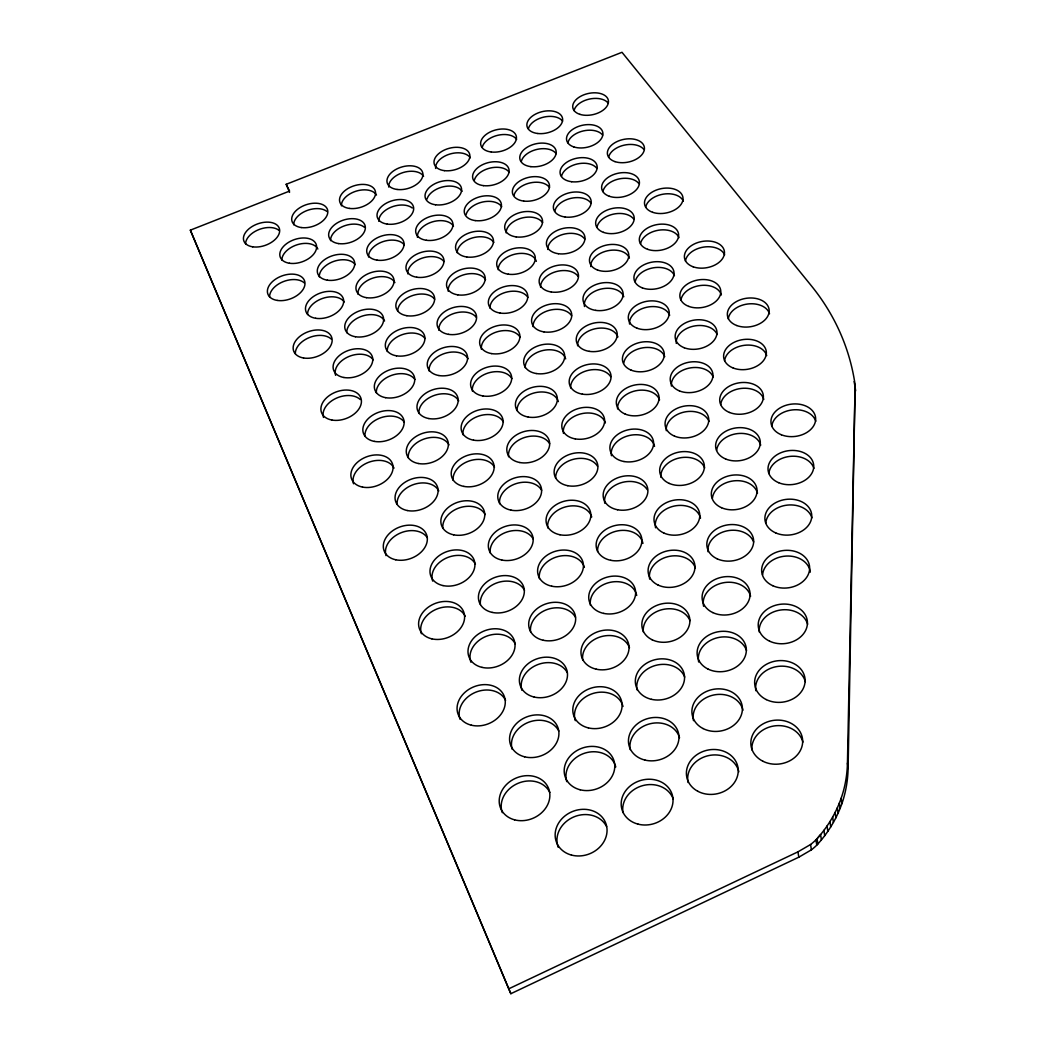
<?xml version="1.0" encoding="UTF-8"?>
<svg xmlns="http://www.w3.org/2000/svg" width="1046" height="1046" viewBox="0 0 1046 1046"><rect width="100%" height="100%" fill="white"/><g stroke="black" fill="none" stroke-linecap="round" stroke-linejoin="round"><path stroke-width="1.5" d="M855.131 384.954L848.097 768.548A151.84 129.926 -12.1 0 1 842.984 800.399C837.689 817.004 828.628 832.394 816.769 845.155A55.726 48.704 -6.3 0 1 811.395 849.836L798.817 857.184L510.853 993.7L508.735 988.823L797.928 851.862L810.572 844.514A55.948 48.783 -6.4 0 0 815.958 839.82C829.36 825.451 839.271 807.695 844.044 788.606A152.428 130.109 -12.2 0 0 847.443 763.057L855.131 384.954A390.459 278.354 -17.7 0 0 811.356 285.793L621.991 52.3L286.199 184.305L289.546 192.386M817.593 838.121L820.6 834.564L821.398 839.925M508.735 988.823L190.346 230.159L289.585 191.078L286.199 184.305M190.346 230.159L510.853 993.7M797.928 851.862L798.817 857.184M810.572 844.514L811.395 849.836M815.958 839.82L816.769 845.155M817.07 838.696L817.867 844.044M823.934 830.328L824.706 835.689M827.059 825.987L827.817 831.361M829.975 821.541L830.72 826.928M832.655 817.018L833.401 822.418M835.126 812.428L835.859 817.828M837.375 807.76L838.094 813.173M839.389 803.04L840.095 808.453M841.18 798.268L841.873 803.694M847.443 763.057L848.097 768.548M854.111 381.594A389.177 278.288 -17.7 0 1 855.654 390.812M574.058 110.641A18.096 10.826 -12.3 0 1 589.303 99.095A18.096 10.826 -12.3 0 1 608.118 103.057M528.387 128.75A18.161 10.931 -13.3 0 1 543.907 117.074A18.161 10.931 -13.3 0 1 562.565 121.153M482.324 147.028A18.227 11.022 -14.3 0 1 498.144 135.209A18.227 11.022 -14.3 0 1 516.619 139.406M435.633 168.445A18.318 11.114 -15.4 0 1 449.688 154.102A18.318 11.114 -15.4 0 1 470.295 157.802M388.72 187.064A18.41 11.192 -16.4 0 1 403.141 172.538A18.41 11.192 -16.4 0 1 423.578 176.356M341.414 205.853A18.514 11.271 -17.5 0 1 356.202 191.13A18.514 11.271 -17.5 0 1 376.482 195.066M293.691 224.785A18.645 11.336 -18.6 0 1 306.583 210.691A18.645 11.336 -18.6 0 1 327.019 211.554M245.575 243.888A18.776 11.401 -19.7 0 1 258.833 229.597A18.776 11.401 -19.7 0 1 279.19 230.551M269.567 296.855A19.429 12.238 -19.9 0 1 283.126 281.701A19.429 12.238 -19.9 0 1 304.294 282.878M281.871 260.114A19.024 11.781 -19.2 0 1 297.43 244.672A19.024 11.781 -19.2 0 1 317.853 249.013M330.562 240.645A18.893 11.702 -18.1 0 1 343.402 226.224A18.893 11.702 -18.1 0 1 364.283 227.178M319.291 276.837A19.299 12.16 -18.7 0 1 334.027 261.304A19.299 12.16 -18.7 0 1 355.222 264.625M368.571 257.002A19.168 12.081 -17.5 0 1 382.914 241.665A19.168 12.081 -17.5 0 1 404.266 244.882M417.432 237.337A19.05 12.003 -16.3 0 1 432.155 221.948A19.05 12.003 -16.3 0 1 453.48 226.184M378.848 221.36A18.776 11.624 -16.9 0 1 391.309 207.121A18.776 11.624 -16.9 0 1 412.281 207.997M426.99 199.106A18.671 11.545 -15.8 0 1 443.452 186.75A18.671 11.545 -15.8 0 1 462.057 191.34M474.361 180.187A18.593 11.454 -14.7 0 1 490.522 167.975A18.593 11.454 -14.7 0 1 509.31 172.433M466.071 214.652A18.959 11.911 -15.1 0 1 482.585 202.022A18.959 11.911 -15.1 0 1 501.701 206.768M514.004 195.367A18.867 11.807 -13.9 0 1 530.204 182.906A18.867 11.807 -13.9 0 1 549.503 187.509M521.326 161.424A18.501 11.349 -13.6 0 1 537.186 149.356A18.501 11.349 -13.6 0 1 556.158 153.697M567.913 142.818A18.436 11.258 -12.5 0 1 583.472 130.894A18.436 11.258 -12.5 0 1 602.627 135.117M608.628 157.318A18.736 11.584 -11.7 0 1 624.227 145.146A18.736 11.584 -11.7 0 1 643.891 149.5M561.519 176.264A18.802 11.702 -12.8 0 1 577.418 163.934A18.802 11.702 -12.8 0 1 596.9 168.432M602.941 191.562A19.103 12.055 -11.9 0 1 618.879 178.971A19.103 12.055 -11.9 0 1 638.897 183.612M554.877 211.031A19.168 12.173 -13 0 1 571.116 198.295A19.168 12.173 -13 0 1 590.951 203.068M506.146 232.879A19.246 12.277 -14.3 0 1 521.313 218.183A19.246 12.277 -14.3 0 1 542.586 222.68M457.167 252.74A19.338 12.382 -15.5 0 1 472.714 237.847A19.338 12.382 -15.5 0 1 493.804 242.476M407.783 273.869A19.443 12.487 -16.8 0 1 422.061 258.179A19.443 12.487 -16.8 0 1 443.949 261.526M357.889 294.096A19.573 12.565 -18.1 0 1 373.396 277.935A19.573 12.565 -18.1 0 1 394.904 282.603M307.55 314.506A19.704 12.644 -19.4 0 1 322.678 298.385A19.704 12.644 -19.4 0 1 344.239 301.967M295.325 353.731A20.149 13.167 -20.2 0 1 309.211 337.61A20.149 13.167 -20.2 0 1 331.255 339.048M346.762 332.72A19.992 13.088 -18.8 0 1 362.674 315.944A19.992 13.088 -18.8 0 1 384.562 320.939M397.702 310.754A19.861 12.997 -17.4 0 1 413.196 295.351A19.861 12.997 -17.4 0 1 434.665 299.234M448.237 291.272A19.743 12.892 -16 0 1 463.273 274.941A19.743 12.892 -16 0 1 485.566 279.648M498.197 269.711A19.639 12.787 -14.7 0 1 515.39 254.06A19.639 12.787 -14.7 0 1 536.35 261.317M547.777 249.471A19.547 12.67 -13.4 0 1 562.918 234.435A19.547 12.67 -13.4 0 1 584.766 239.103M597.031 227.178A19.482 12.552 -12.1 0 1 613.309 214.155A19.482 12.552 -12.1 0 1 633.706 219.098M645.67 207.33A19.416 12.421 -10.9 0 1 663.295 194.151A19.416 12.421 -10.9 0 1 683.352 201.198M640.531 243.849A19.809 12.944 -11 0 1 658.549 230.212A19.809 12.944 -11 0 1 678.985 237.664M635.184 281.897A20.227 13.493 -11.3 0 1 653.606 267.763A20.227 13.493 -11.3 0 1 674.435 275.66M685.457 261.055A20.162 13.35 -9.9 0 1 703.527 247.104A20.162 13.35 -9.9 0 1 724.63 254.806M590.742 266.599A19.874 13.075 -12.4 0 1 607.53 250.792A19.874 13.075 -12.4 0 1 629.404 258.101M584.479 306.53A20.292 13.637 -12.7 0 1 600.626 289.154A20.292 13.637 -12.7 0 1 623.782 296.711M540.56 287.245A19.952 13.206 -13.7 0 1 556.067 271.646A19.952 13.206 -13.7 0 1 578.333 276.641M489.92 308.086A20.057 13.323 -15.1 0 1 505.833 292.279A20.057 13.323 -15.1 0 1 527.89 297.404M533.042 326.614A20.384 13.768 -14.2 0 1 548.915 310.427A20.384 13.768 -14.2 0 1 571.613 315.761M481.382 349.299A20.489 13.899 -15.7 0 1 496.732 331.922A20.489 13.899 -15.7 0 1 520.071 337.152M438.875 330.301A20.162 13.428 -16.6 0 1 453.467 313.617A20.162 13.428 -16.6 0 1 476.335 317.383M387.255 351.534A20.292 13.533 -18.1 0 1 402.292 334.628A20.292 13.533 -18.1 0 1 424.99 338.525M429.108 370.977A20.606 14.003 -17.3 0 1 444.929 353.365A20.606 14.003 -17.3 0 1 468.059 358.752M376.338 392.878A20.75 14.108 -18.9 0 1 391.766 375.292A20.75 14.108 -18.9 0 1 414.896 379.489M335.596 375.331A20.436 13.624 -19.6 0 1 348.985 356.464A20.436 13.624 -19.6 0 1 373.174 359.863M323.489 417.432A20.92 14.199 -20.4 0 1 335.609 398.539A20.92 14.199 -20.4 0 1 360.282 399.533M680.972 300.097A20.593 13.925 -10 0 1 700.336 285.519A20.593 13.925 -10 0 1 721.374 294.959M728.304 318.925A20.985 14.369 -8.7 0 1 747.733 303.994A20.985 14.369 -8.7 0 1 769.516 313.748M676.278 343.402A21.025 14.552 -10.2 0 1 693.393 326.182A21.025 14.552 -10.2 0 1 717.164 334.498M629.535 324.064A20.645 14.082 -11.5 0 1 646.676 307.263A20.645 14.082 -11.5 0 1 669.688 315.277M577.614 345.768A20.724 14.239 -13 0 1 595.2 328.745A20.724 14.239 -13 0 1 617.925 336.969M623.795 362.975A21.09 14.709 -11.8 0 1 643.081 347.782A21.09 14.709 -11.8 0 1 664.733 356.634M570.619 387.961A21.181 14.866 -13.5 0 1 586.845 370.715A21.181 14.866 -13.5 0 1 610.668 376.638M525.197 367.682A20.815 14.369 -14.7 0 1 543.227 350.423A20.815 14.369 -14.7 0 1 565.664 358.856M472.374 391.086A20.933 14.5 -16.3 0 1 488.129 373.017A20.933 14.5 -16.3 0 1 511.912 378.626M517.012 410.568A21.286 15.01 -15.3 0 1 535.5 392.629A21.286 15.01 -15.3 0 1 558.368 401.586M462.96 434.731A21.417 15.141 -17.1 0 1 479.133 415.929A21.417 15.141 -17.1 0 1 503.401 421.93M418.91 413.445A21.077 14.618 -18 0 1 435.149 395.127A21.077 14.618 -18 0 1 458.723 400.893M364.936 436.025A21.234 14.709 -19.7 0 1 380.796 417.733A21.234 14.709 -19.7 0 1 404.371 422.257M408.267 457.808A21.561 15.259 -18.9 0 1 424.951 438.732A21.561 15.259 -18.9 0 1 448.982 444.903M353.509 483.762A21.744 15.363 -20.8 0 1 368.427 462.384A21.744 15.363 -20.8 0 1 394.015 468.111M397.127 504.185A22.084 15.938 -20 0 1 414.281 484.311A22.084 15.938 -20 0 1 438.784 490.927M386.026 555.622A22.633 16.671 -21.2 0 1 400.343 533.042A22.633 16.671 -21.2 0 1 427.409 537.84M442.837 528.112A22.45 16.553 -19 0 1 459.913 507.676A22.45 16.553 -19 0 1 485.174 514.58M453.127 480.362A21.914 15.821 -18 0 1 469.746 460.776A21.914 15.821 -18 0 1 494.497 467.209M508.565 456.762A21.77 15.69 -16 0 1 524.661 437.463A21.77 15.69 -16 0 1 549.647 443.713M499.609 503.727A22.28 16.422 -16.8 0 1 516.149 483.605A22.28 16.422 -16.8 0 1 541.658 490.299M555.661 478.179A22.149 16.265 -14.6 0 1 572.737 459.482A22.149 16.265 -14.6 0 1 597.554 466.268M563.454 433.41A21.652 15.546 -14 0 1 580.857 413.863A21.652 15.546 -14 0 1 605.412 422.924M617.611 408.947A21.561 15.389 -12.1 0 1 635.615 390.799A21.561 15.389 -12.1 0 1 659.555 399.847M611.439 455.703A22.044 16.108 -12.6 0 1 629.705 435.411A22.044 16.108 -12.6 0 1 654.535 446.38M666.276 430.677A21.966 15.925 -10.6 0 1 684.241 412.059A21.966 15.925 -10.6 0 1 709.005 421.433M671.388 386.066A21.482 15.206 -10.4 0 1 688.922 368.166A21.482 15.206 -10.4 0 1 713.176 376.991M724.603 360.792A21.43 15.023 -8.7 0 1 744.477 345.298A21.43 15.023 -8.7 0 1 766.718 355.601M720.72 404.541A21.914 15.729 -8.8 0 1 741.065 388.445A21.914 15.729 -8.8 0 1 763.789 399.376M432.678 581.105A23.012 17.324 -20.2 0 1 447.727 557.479A23.012 17.324 -20.2 0 1 475.42 564.199M421.368 633.719A23.613 18.161 -21.7 0 1 436.901 609.007A23.613 18.161 -21.7 0 1 465.182 616.251M480.389 604.483A23.404 18.03 -19 0 1 497.883 582.53A23.404 18.03 -19 0 1 524.491 590.258M490.221 552.916A22.829 17.194 -17.8 0 1 507.232 531.904A22.829 17.194 -17.8 0 1 533.277 539.095M547.79 527.955A22.685 17.05 -15.4 0 1 566.148 506.722A22.685 17.05 -15.4 0 1 591.735 516.986M539.396 578.647A23.234 17.874 -16.4 0 1 558.25 556.472A23.234 17.874 -16.4 0 1 584.387 567.416M597.593 551.556A23.104 17.69 -13.8 0 1 618.016 530.819A23.104 17.69 -13.8 0 1 642.937 543.397M604.771 503.257A22.554 16.867 -13.1 0 1 620.67 482.873A22.554 16.867 -13.1 0 1 647.213 489.646M660.928 477.368A22.476 16.684 -10.9 0 1 679.351 457.965A22.476 16.684 -10.9 0 1 704.651 467.941M655.554 527.799A22.999 17.494 -11.3 0 1 674.225 506.055A22.999 17.494 -11.3 0 1 700.519 518.136M712.418 498.262A22.92 17.272 -9 0 1 733.769 480.859A22.92 17.272 -9 0 1 757.5 493.137M716.667 450.316A22.411 16.475 -8.9 0 1 737.508 433.593A22.411 16.475 -8.9 0 1 760.717 445.165M771.804 426.441A22.358 16.252 -7 0 1 792.214 409.94A22.358 16.252 -7 0 1 815.788 421.25M768.875 473.577A22.881 17.037 -6.9 0 1 789.782 456.409A22.881 17.037 -6.9 0 1 813.893 468.399M765.803 522.987A23.417 17.887 -6.8 0 1 787.233 505.113A23.417 17.887 -6.8 0 1 811.905 517.835M707.998 551.713A23.47 18.135 -9.2 0 1 726.839 530.897A23.47 18.135 -9.2 0 1 753.643 541.933M762.586 574.842A23.993 18.789 -6.7 0 1 786.134 556.067A23.993 18.789 -6.7 0 1 810.297 572.149M703.592 606.288A24.045 19.05 -9.4 0 1 722.655 582.897A24.045 19.05 -9.4 0 1 750.597 596.259M649.684 579.17A23.548 18.357 -11.8 0 1 667.845 556.694A23.548 18.357 -11.8 0 1 695.302 567.795M590.454 605.373A23.666 18.567 -14.6 0 1 610.236 582.308A23.666 18.567 -14.6 0 1 636.713 595.488M643.316 631.889A24.136 19.299 -12.4 0 1 662.432 609.57A24.136 19.299 -12.4 0 1 689.968 620.67M759.213 631.915A24.581 19.769 -6.6 0 1 780.172 610.08A24.581 19.769 -6.6 0 1 807.63 624.266M698.676 662.013A24.646 20.057 -9.8 0 1 717.491 637.72A24.646 20.057 -9.8 0 1 746.517 650.52M755.827 690.726A25.209 20.828 -6.6 0 1 776.354 666.655A25.209 20.828 -6.6 0 1 805.328 681.652M582.753 660.288A24.267 19.521 -15.7 0 1 601.555 636.543A24.267 19.521 -15.7 0 1 629.496 647.736M530.584 631.849A23.823 18.75 -17.5 0 1 547.986 609.243A23.823 18.75 -17.5 0 1 575.47 617.297M470.922 662.236A24.019 18.906 -20.6 0 1 485.854 636.465A24.019 18.906 -20.6 0 1 515.273 643.944M521.876 690.268A24.45 19.704 -19 0 1 537.736 664.615A24.45 19.704 -19 0 1 567.35 672.735M460.07 719.321A24.673 19.848 -22.5 0 1 475.499 692.308A24.673 19.848 -22.5 0 1 505.597 700.375M512.135 749.211A25.117 20.711 -21 0 1 528.505 722.289A25.117 20.711 -21 0 1 558.826 731.062M575.287 720.655A24.908 20.528 -17.1 0 1 593.226 693.393A24.908 20.528 -17.1 0 1 623.011 706.442M637.014 689.863A24.751 20.305 -13.3 0 1 655.698 665.387A24.751 20.305 -13.3 0 1 684.685 677.063M693.498 720.655A25.287 21.129 -10.3 0 1 713.647 695.015A25.287 21.129 -10.3 0 1 742.961 710.221M751.904 749.904A25.875 21.966 -6.5 0 1 774.027 725.963A25.875 21.966 -6.5 0 1 802.897 742.111M688.046 782.473A25.954 22.293 -11 0 1 708.783 755.565A25.954 22.293 -11 0 1 738.842 771.804M630.189 749.59A25.405 21.404 -14.5 0 1 650.233 723.714A25.405 21.404 -14.5 0 1 679.547 737.757M566.762 781.624A25.588 21.613 -19 0 1 585.263 753.002A25.588 21.613 -19 0 1 615.767 766.966M622.985 812.559A26.098 22.567 -16.2 0 1 642.806 785.598A26.098 22.567 -16.2 0 1 673.232 799M558.25 847.352A26.32 22.777 -21.7 0 1 573.639 817.004A26.32 22.777 -21.7 0 1 606.588 826.602M502.302 812.664A25.849 21.783 -23.6 0 1 517.992 783.336A25.849 21.783 -23.6 0 1 549.843 792.489M514.606 819.842A25.941 21.809 -23.5 0 0 549.686 792.659A25.941 21.809 -23.5 0 0 509.31 782.029A25.941 21.809 -23.5 0 0 514.606 819.842M580.164 789.782A25.692 21.639 -18.9 0 0 614.512 762.992A25.692 21.639 -18.9 0 0 573.796 752.689A25.692 21.639 -18.9 0 0 580.164 789.782M644.951 760.076A25.496 21.43 -14.5 0 0 678.593 733.677A25.496 21.43 -14.5 0 0 637.537 723.701A25.496 21.43 -14.5 0 0 644.951 760.076M703.056 728.552A25.379 21.155 -10.3 0 0 742.346 710.221A25.379 21.155 -10.3 0 0 706.037 691.654A25.379 21.155 -10.3 0 0 703.056 728.552M766.273 699.591A25.313 20.855 -6.6 0 0 805.093 681.482A25.313 20.855 -6.6 0 0 768.235 663.373A25.313 20.855 -6.6 0 0 766.273 699.591M571.443 855.066A26.425 22.816 -21.6 0 0 606.798 827.02A26.425 22.816 -21.6 0 0 565.049 815.841A26.425 22.816 -21.6 0 0 571.443 855.066M638.06 824.143A26.202 22.607 -16.1 0 0 672.67 796.516A26.202 22.607 -16.1 0 0 630.555 785.69A26.202 22.607 -16.1 0 0 638.06 824.143M697.813 791.286A26.058 22.332 -11 0 0 738.175 772.21A26.058 22.332 -11 0 0 700.938 752.362A26.058 22.332 -11 0 0 697.813 791.286M762.769 761.174A25.967 22.005 -6.6 0 0 802.648 742.32A25.967 22.005 -6.6 0 0 764.822 722.969A25.967 22.005 -6.6 0 0 762.769 761.174M252.727 246.83A18.828 11.401 -19.7 0 0 279.687 230.486A18.828 11.401 -19.7 0 0 252.243 226.446A18.828 11.401 -19.7 0 0 252.727 246.83M301.248 227.544A18.697 11.336 -18.6 0 0 327.829 211.37A18.697 11.336 -18.6 0 0 300.189 207.487A18.697 11.336 -18.6 0 0 301.248 227.544M397.088 189.457A18.462 11.179 -16.4 0 0 422.885 173.636A18.462 11.179 -16.4 0 0 394.865 170.027A18.462 11.179 -16.4 0 0 397.088 189.457M349.377 208.416A18.567 11.258 -17.5 0 0 375.553 192.425A18.567 11.258 -17.5 0 0 347.717 188.672A18.567 11.258 -17.5 0 0 349.377 208.416M491.306 151.997A18.279 11.009 -14.3 0 0 516.358 136.529A18.279 11.009 -14.3 0 0 487.959 133.195A18.279 11.009 -14.3 0 0 491.306 151.997M444.393 170.642A18.37 11.101 -15.4 0 0 469.824 155.004A18.37 11.101 -15.4 0 0 441.608 151.526A18.37 11.101 -15.4 0 0 444.393 170.642M579.876 114.341A18.148 10.826 -12.3 0 0 608.341 102.913A18.148 10.826 -12.3 0 0 583.537 94.938A18.148 10.826 -12.3 0 0 579.876 114.341M537.814 133.509A18.213 10.918 -13.3 0 0 562.513 118.211A18.213 10.918 -13.3 0 0 533.931 115.008A18.213 10.918 -13.3 0 0 537.814 133.509M338.59 243.587A18.946 11.702 -18.1 0 0 365.342 227.087A18.946 11.702 -18.1 0 0 337.034 223.033A18.946 11.702 -18.1 0 0 338.59 243.587M573.77 146.911A18.488 11.245 -12.5 0 0 602.797 135.169A18.488 11.245 -12.5 0 0 577.575 126.762A18.488 11.245 -12.5 0 0 573.77 146.911M289.467 263.252A19.076 11.768 -19.2 0 0 316.624 246.555A19.076 11.768 -19.2 0 0 288.526 242.358A19.076 11.768 -19.2 0 0 289.467 263.252M387.281 224.106A18.828 11.624 -16.9 0 0 413.641 207.788A18.828 11.624 -16.9 0 0 385.124 203.865A18.828 11.624 -16.9 0 0 387.281 224.106M435.554 204.781A18.723 11.532 -15.8 0 0 461.534 188.646A18.723 11.532 -15.8 0 0 432.822 184.881A18.723 11.532 -15.8 0 0 435.554 204.781M483.422 185.626A18.632 11.441 -14.7 0 0 509.01 169.674A18.632 11.441 -14.7 0 0 480.101 166.039A18.632 11.441 -14.7 0 0 483.422 185.626M530.871 166.641A18.553 11.349 -13.6 0 0 556.08 150.859A18.553 11.349 -13.6 0 0 526.988 147.368A18.553 11.349 -13.6 0 0 530.871 166.641M466.699 256.976A19.39 12.382 -15.5 0 0 493.411 239.939A19.39 12.382 -15.5 0 0 463.456 235.69A19.39 12.382 -15.5 0 0 466.699 256.976M609.387 196.295A19.155 12.042 -11.9 0 0 639.328 184.004A19.155 12.042 -11.9 0 0 612.878 174.839A19.155 12.042 -11.9 0 0 609.387 196.295M315.683 318.285A19.769 12.644 -19.4 0 0 343.676 300.647A19.769 12.644 -19.4 0 0 314.349 295.926A19.769 12.644 -19.4 0 0 315.683 318.285M475.224 220.588A19.011 11.898 -15.1 0 0 501.361 204.114A19.011 11.898 -15.1 0 0 471.942 200.178A19.011 11.898 -15.1 0 0 475.224 220.588M523.654 201.067A18.92 11.794 -13.9 0 0 549.385 184.776A18.92 11.794 -13.9 0 0 519.77 180.997A18.92 11.794 -13.9 0 0 523.654 201.067M377.083 260.153A19.22 12.081 -17.5 0 0 404.031 243.287A19.22 12.081 -17.5 0 0 375.017 239.063A19.22 12.081 -17.5 0 0 377.083 260.153M416.818 277.229A19.508 12.474 -16.8 0 0 443.935 259.996A19.508 12.474 -16.8 0 0 414.19 255.59A19.508 12.474 -16.8 0 0 416.818 277.229M426.376 240.279A19.103 11.99 -16.2 0 0 452.905 223.609A19.103 11.99 -16.2 0 0 423.682 219.529A19.103 11.99 -16.2 0 0 426.376 240.279M516.136 236.893A19.299 12.277 -14.3 0 0 542.443 220.065A19.299 12.277 -14.3 0 0 512.279 215.96A19.299 12.277 -14.3 0 0 516.136 236.893M571.665 181.729A18.854 11.689 -12.8 0 0 597.005 165.608A18.854 11.689 -12.8 0 0 567.207 161.973A18.854 11.689 -12.8 0 0 571.665 181.729M614.996 161.62A18.789 11.584 -11.7 0 0 644.349 149.656A18.789 11.584 -11.7 0 0 618.356 140.988A18.789 11.584 -11.7 0 0 614.996 161.62M366.479 297.665A19.626 12.565 -18.1 0 0 394.028 280.236A19.626 12.565 -18.1 0 0 364.492 275.66A19.626 12.565 -18.1 0 0 366.479 297.665M277.203 300.411A19.495 12.225 -19.9 0 0 304.987 283.152A19.495 12.225 -19.9 0 0 276.392 278.615A19.495 12.225 -19.9 0 0 277.203 300.411M565.141 217.006A19.22 12.16 -13 0 0 591.042 200.361A19.22 12.16 -13 0 0 560.682 196.413A19.22 12.16 -13 0 0 565.141 217.006M327.372 280.184A19.351 12.16 -18.7 0 0 354.725 263.134A19.351 12.16 -18.7 0 0 325.921 258.754A19.351 12.16 -18.7 0 0 327.372 280.184M343.899 377.501A20.502 13.624 -19.5 0 0 372.755 358.83A20.502 13.624 -19.5 0 0 342.12 353.509A20.502 13.624 -19.5 0 0 343.899 377.501M406.855 315.709A19.926 12.983 -17.4 0 0 434.6 297.888A19.926 12.983 -17.4 0 0 404.305 293.128A19.926 12.983 -17.4 0 0 406.855 315.709M500.171 313.068A20.109 13.323 -15.1 0 0 527.655 295.05A20.109 13.323 -15.1 0 0 496.34 290.252A20.109 13.323 -15.1 0 0 500.171 313.068M448.564 334.354A20.227 13.428 -16.6 0 0 476.505 316.114A20.227 13.428 -16.6 0 0 445.413 311.146A20.227 13.428 -16.6 0 0 448.564 334.354M647.618 249.314A19.874 12.931 -11.1 0 0 678.553 236.409A19.874 12.931 -11.1 0 0 650.743 226.42A19.874 12.931 -11.1 0 0 647.618 249.314M603.542 232.382A19.534 12.539 -12.1 0 0 634.111 219.738A19.534 12.539 -12.1 0 0 607.177 210.05A19.534 12.539 -12.1 0 0 603.542 232.382M652.652 212.312A19.482 12.421 -10.9 0 0 682.946 199.773A19.482 12.421 -10.9 0 0 655.659 190.32A19.482 12.421 -10.9 0 0 652.652 212.312M396.473 355.823A20.358 13.533 -18 0 0 424.872 337.374A20.358 13.533 -18 0 0 394.002 332.223A20.358 13.533 -18 0 0 396.473 355.823M558.368 253.72A19.613 12.67 -13.4 0 0 584.819 236.514A19.613 12.67 -13.4 0 0 553.883 232.238A19.613 12.67 -13.4 0 0 558.368 253.72M508.317 274.196A19.704 12.787 -14.7 0 0 535.199 256.793A19.704 12.787 -14.7 0 0 504.473 252.361A19.704 12.787 -14.7 0 0 508.317 274.196M551.307 291.991A20.018 13.206 -13.7 0 0 578.346 274.183A20.018 13.206 -13.7 0 0 546.823 269.554A20.018 13.206 -13.7 0 0 551.307 291.991M597.462 269.986A19.939 13.075 -12.4 0 0 628.685 256.963A19.939 13.075 -12.4 0 0 601.241 246.712A19.939 13.075 -12.4 0 0 597.462 269.986M303.523 357.98A20.214 13.153 -20.1 0 0 332.157 339.741A20.214 13.153 -20.1 0 0 302.307 334.628A20.214 13.153 -20.1 0 0 303.523 357.98M355.431 336.747A20.057 13.075 -18.7 0 0 383.607 318.716A20.057 13.075 -18.7 0 0 353.535 313.787A20.057 13.075 -18.7 0 0 355.431 336.747M457.821 294.854A19.796 12.892 -16 0 0 485.122 277.242A19.796 12.892 -16 0 0 454.618 272.653A19.796 12.892 -16 0 0 457.821 294.854M595.71 310.374A20.358 13.637 -12.7 0 0 622.919 292.161A20.358 13.637 -12.7 0 0 590.545 287.323A20.358 13.637 -12.7 0 0 595.71 310.374M543.933 331.883A20.436 13.768 -14.2 0 0 571.6 313.46A20.436 13.768 -14.2 0 0 539.448 308.452A20.436 13.768 -14.2 0 0 543.933 331.883M693.132 266.795A20.227 13.337 -9.9 0 0 724.433 253.629A20.227 13.337 -9.9 0 0 695.734 243.313A20.227 13.337 -9.9 0 0 693.132 266.795M589.186 351.338A20.789 14.226 -13 0 0 617.022 332.471A20.789 14.226 -13 0 0 583.995 327.241A20.789 14.226 -13 0 0 589.186 351.338M636.883 328.13A20.711 14.082 -11.5 0 0 669.179 314.428A20.711 14.082 -11.5 0 0 640.283 303.222A20.711 14.082 -11.5 0 0 636.883 328.13M331.87 420.034A20.985 14.199 -20.4 0 0 361.419 400.67A20.985 14.199 -20.4 0 0 330.209 394.93A20.985 14.199 -20.4 0 0 331.87 420.034M385.647 397.676A20.815 14.108 -18.8 0 0 414.713 378.56A20.815 14.108 -18.8 0 0 383.254 373.004A20.815 14.108 -18.8 0 0 385.647 397.676M491.672 353.613A20.541 13.886 -15.7 0 0 519.797 334.955A20.541 13.886 -15.7 0 0 487.867 329.765A20.541 13.886 -15.7 0 0 491.672 353.613M642.362 287.885A20.279 13.493 -11.3 0 0 673.964 274.601A20.279 13.493 -11.3 0 0 645.617 264.01A20.279 13.493 -11.3 0 0 642.362 287.885M428.834 418.557A21.142 14.618 -18 0 0 458.109 398.971A21.142 14.618 -18 0 0 425.8 393.165A21.142 14.618 -18 0 0 428.834 418.557M688.778 306.4A20.659 13.925 -10.1 0 0 720.759 292.828A20.659 13.925 -10.1 0 0 691.471 281.884A20.659 13.925 -10.1 0 0 688.778 306.4M374.337 441.386A21.299 14.709 -19.7 0 0 404.109 421.564A21.299 14.709 -19.7 0 0 372.049 415.563A21.299 14.709 -19.7 0 0 374.337 441.386M482.807 395.937A20.998 14.5 -16.3 0 0 511.586 376.586A20.998 14.5 -16.3 0 0 479.029 370.99A20.998 14.5 -16.3 0 0 482.807 395.937M536.245 373.527A20.881 14.369 -14.7 0 0 564.552 354.424A20.881 14.369 -14.7 0 0 531.76 349.011A20.881 14.369 -14.7 0 0 536.245 373.527M438.915 375.54A20.672 14.003 -17.2 0 0 467.51 356.66A20.672 14.003 -17.2 0 0 435.816 351.286A20.672 14.003 -17.2 0 0 438.915 375.54M736.776 325.541A21.051 14.369 -8.7 0 0 769.15 311.682A21.051 14.369 -8.7 0 0 738.881 300.359A21.051 14.369 -8.7 0 0 736.776 325.541M684.228 347.743A21.09 14.552 -10.2 0 0 716.915 333.739A21.09 14.552 -10.2 0 0 687.039 322.142A21.09 14.552 -10.2 0 0 684.228 347.743M631.169 370.153A21.155 14.709 -11.8 0 0 664.184 356.019A21.155 14.709 -11.8 0 0 634.7 344.134A21.155 14.709 -11.8 0 0 631.169 370.153M582.374 394.146A21.247 14.866 -13.5 0 0 610.864 374.573A21.247 14.866 -13.5 0 0 577.157 368.911A21.247 14.866 -13.5 0 0 582.374 394.146M625.194 414.072A21.626 15.389 -12.2 0 0 658.967 399.467A21.626 15.389 -12.2 0 0 628.868 386.876A21.626 15.389 -12.2 0 0 625.194 414.072M679.469 390.929A21.561 15.206 -10.4 0 0 712.901 376.482A21.561 15.206 -10.4 0 0 682.397 364.191A21.561 15.206 -10.4 0 0 679.469 390.929M362.517 487.083A21.809 15.363 -20.7 0 0 393.035 466.503A21.809 15.363 -20.7 0 0 360.334 460.031A21.809 15.363 -20.7 0 0 362.517 487.083M418.295 463.496A21.639 15.259 -18.9 0 0 448.303 443.177A21.639 15.259 -18.9 0 0 415.34 436.914A21.639 15.259 -18.9 0 0 418.295 463.496M528.217 417.04A21.351 15.01 -15.2 0 0 557.204 397.219A21.351 15.01 -15.2 0 0 523.732 391.361A21.351 15.01 -15.2 0 0 528.217 417.04M463.836 486.403A21.992 15.834 -17.9 0 0 494.052 465.562A21.992 15.834 -17.9 0 0 460.148 459.024A21.992 15.834 -17.9 0 0 463.836 486.403M733.22 368.022A21.508 15.023 -8.8 0 0 766.326 353.718A21.508 15.023 -8.8 0 0 735.403 341.715A21.508 15.023 -8.8 0 0 733.22 368.022M407.286 510.526A22.162 15.952 -19.9 0 0 438.039 489.423A22.162 15.952 -19.9 0 0 404.397 482.651A22.162 15.952 -19.9 0 0 407.286 510.526M519.823 462.528A21.848 15.703 -15.9 0 0 549.516 441.948A21.848 15.703 -15.9 0 0 515.351 435.62A21.848 15.703 -15.9 0 0 519.823 462.528M575.248 438.889A21.731 15.546 -14 0 0 604.418 418.57A21.731 15.546 -14 0 0 570.005 412.451A21.731 15.546 -14 0 0 575.248 438.889M473.537 440.157A21.482 15.141 -17.1 0 0 503.021 420.087A21.482 15.141 -17.1 0 0 469.798 414.033A21.482 15.141 -17.1 0 0 473.537 440.157M729.507 412.464A21.979 15.729 -8.8 0 0 763.358 397.676A21.979 15.729 -8.8 0 0 731.782 384.941A21.979 15.729 -8.8 0 0 729.507 412.464M559.989 534.768A22.75 17.05 -15.4 0 0 590.637 512.815A22.75 17.05 -15.4 0 0 554.694 505.663A22.75 17.05 -15.4 0 0 559.989 534.768M617.532 509.755A22.633 16.88 -13.1 0 0 647.631 488.09A22.633 16.88 -13.1 0 0 611.426 481.16A22.633 16.88 -13.1 0 0 617.532 509.755M669.296 483.435A22.541 16.684 -10.9 0 0 704.311 467.993A22.541 16.684 -10.9 0 0 672.473 454.121A22.541 16.684 -10.9 0 0 669.296 483.435M567.795 485.71A22.228 16.278 -14.6 0 0 597.684 464.607A22.228 16.278 -14.6 0 0 562.526 457.991A22.228 16.278 -14.6 0 0 567.795 485.71M511.036 510.147A22.358 16.422 -16.8 0 0 541.475 488.77A22.358 16.422 -16.8 0 0 506.578 481.918A22.358 16.422 -16.8 0 0 511.036 510.147M674.5 436.117A22.044 15.925 -10.6 0 0 708.704 421.185A22.044 15.925 -10.6 0 0 677.547 408.136A22.044 15.925 -10.6 0 0 674.5 436.117M623.978 461.521A22.123 16.108 -12.6 0 0 653.332 440.693A22.123 16.108 -12.6 0 0 617.911 434.299A22.123 16.108 -12.6 0 0 623.978 461.521M725.61 458.972A22.476 16.475 -8.9 0 0 760.272 443.687A22.476 16.475 -8.9 0 0 727.977 430.168A22.476 16.475 -8.9 0 0 725.61 458.972M395.741 559.78A22.711 16.671 -21.1 0 0 427.291 537.827A22.711 16.671 -21.1 0 0 392.956 530.531A22.711 16.671 -21.1 0 0 395.741 559.78M501.819 560.041A22.907 17.207 -17.8 0 0 533.042 537.801A22.907 17.207 -17.8 0 0 497.386 530.4A22.907 17.207 -17.8 0 0 501.819 560.041M781.349 434.77A22.437 16.252 -7.1 0 0 815.645 419.642A22.437 16.252 -7.1 0 0 782.931 406.436A22.437 16.252 -7.1 0 0 781.349 434.77M443.046 585.59A23.09 17.337 -20.2 0 0 474.845 563.049A23.09 17.337 -20.2 0 0 439.477 555.413A23.09 17.337 -20.2 0 0 443.046 585.59M453.689 534.833A22.528 16.566 -19 0 0 484.677 513.168A22.528 16.566 -19 0 0 450.055 506.094A22.528 16.566 -19 0 0 453.689 534.833M775.766 532.937A23.509 17.887 -6.9 0 0 811.735 516.724A23.509 17.887 -6.9 0 0 777.466 501.792A23.509 17.887 -6.9 0 0 775.766 532.937M717.255 558.865A23.548 18.148 -9.2 0 0 753.617 542.482A23.548 18.148 -9.2 0 0 719.844 527.171A23.548 18.148 -9.2 0 0 717.255 558.865M658.117 585.067A23.64 18.37 -11.8 0 0 694.884 568.501A23.64 18.37 -11.8 0 0 661.595 552.811A23.64 18.37 -11.8 0 0 658.117 585.067M603.699 613.401A23.757 18.58 -14.6 0 0 635.367 589.905A23.757 18.58 -14.6 0 0 597.475 581.798A23.757 18.58 -14.6 0 0 603.699 613.401M543.188 640.244A23.914 18.763 -17.5 0 0 575.47 616.421A23.914 18.763 -17.5 0 0 537.892 608.04A23.914 18.763 -17.5 0 0 543.188 640.244M482.01 667.374A24.11 18.92 -20.5 0 0 514.92 643.225A24.11 18.92 -20.5 0 0 477.643 634.569A24.11 18.92 -20.5 0 0 482.01 667.374M778.616 482.677A22.96 17.05 -7 0 0 813.736 467.026A22.96 17.05 -7 0 0 780.264 452.996A22.96 17.05 -7 0 0 778.616 482.677M721.531 507.715A22.999 17.285 -9 0 0 757.029 491.908A22.999 17.285 -9 0 0 724.002 477.512A22.999 17.285 -9 0 0 721.531 507.715M663.844 533.029A23.077 17.494 -11.3 0 0 699.709 517.038A23.077 17.494 -11.3 0 0 667.165 502.289A23.077 17.494 -11.3 0 0 663.844 533.029M610.786 560.316A23.182 17.704 -13.8 0 0 641.643 537.775A23.182 17.704 -13.8 0 0 604.614 530.283A23.182 17.704 -13.8 0 0 610.786 560.316M551.791 586.218A23.313 17.887 -16.3 0 0 583.237 563.363A23.313 17.887 -16.3 0 0 546.496 555.622A23.313 17.887 -16.3 0 0 551.791 586.218M492.156 612.394A23.483 18.044 -19 0 0 524.203 589.225A23.483 18.044 -19 0 0 487.75 581.223A23.483 18.044 -19 0 0 492.156 612.394M431.88 638.858A23.692 18.174 -21.7 0 0 464.529 615.375A23.692 18.174 -21.7 0 0 428.389 607.111A23.692 18.174 -21.7 0 0 431.88 638.858M769.608 641.185A24.673 19.782 -6.7 0 0 807.42 623.756A24.673 19.782 -6.7 0 0 771.464 606.785A24.673 19.782 -6.7 0 0 769.608 641.185M708.037 669.074A24.738 20.07 -9.8 0 0 746.295 651.436A24.738 20.07 -9.8 0 0 710.875 634.033A24.738 20.07 -9.8 0 0 708.037 669.074M651.475 699.329A24.843 20.332 -13.3 0 0 684.202 674.082A24.843 20.332 -13.3 0 0 644.153 664.877A24.843 20.332 -13.3 0 0 651.475 699.329M588.414 727.911A24.999 20.554 -17 0 0 621.821 702.311A24.999 20.554 -17 0 0 582.099 692.792A24.999 20.554 -17 0 0 588.414 727.911M524.634 756.82A25.209 20.737 -20.9 0 0 558.734 730.84A25.209 20.737 -20.9 0 0 519.326 721.034A25.209 20.737 -20.9 0 0 524.634 756.82M772.759 585.708A24.071 18.802 -6.8 0 0 809.63 568.906A24.071 18.802 -6.8 0 0 774.537 552.994A24.071 18.802 -6.8 0 0 772.759 585.708M712.757 612.577A24.136 19.076 -9.5 0 0 750.047 595.592A24.136 19.076 -9.5 0 0 715.464 579.275A24.136 19.076 -9.5 0 0 712.757 612.577M652.089 639.747A24.228 19.312 -12.4 0 0 689.811 622.566A24.228 19.312 -12.4 0 0 655.737 605.843A24.228 19.312 -12.4 0 0 652.089 639.747M596.259 669.192A24.359 19.534 -15.6 0 0 628.764 644.689A24.359 19.534 -15.6 0 0 589.983 635.903A24.359 19.534 -15.6 0 0 596.259 669.192M534.153 697.041A24.542 19.717 -19 0 0 567.311 672.173A24.542 19.717 -19 0 0 528.845 663.112A24.542 19.717 -19 0 0 534.153 697.041M471.341 725.192A24.764 19.861 -22.4 0 0 505.166 699.983A24.764 19.861 -22.4 0 0 467.026 690.622A24.764 19.861 -22.4 0 0 471.341 725.192"/></g></svg>
